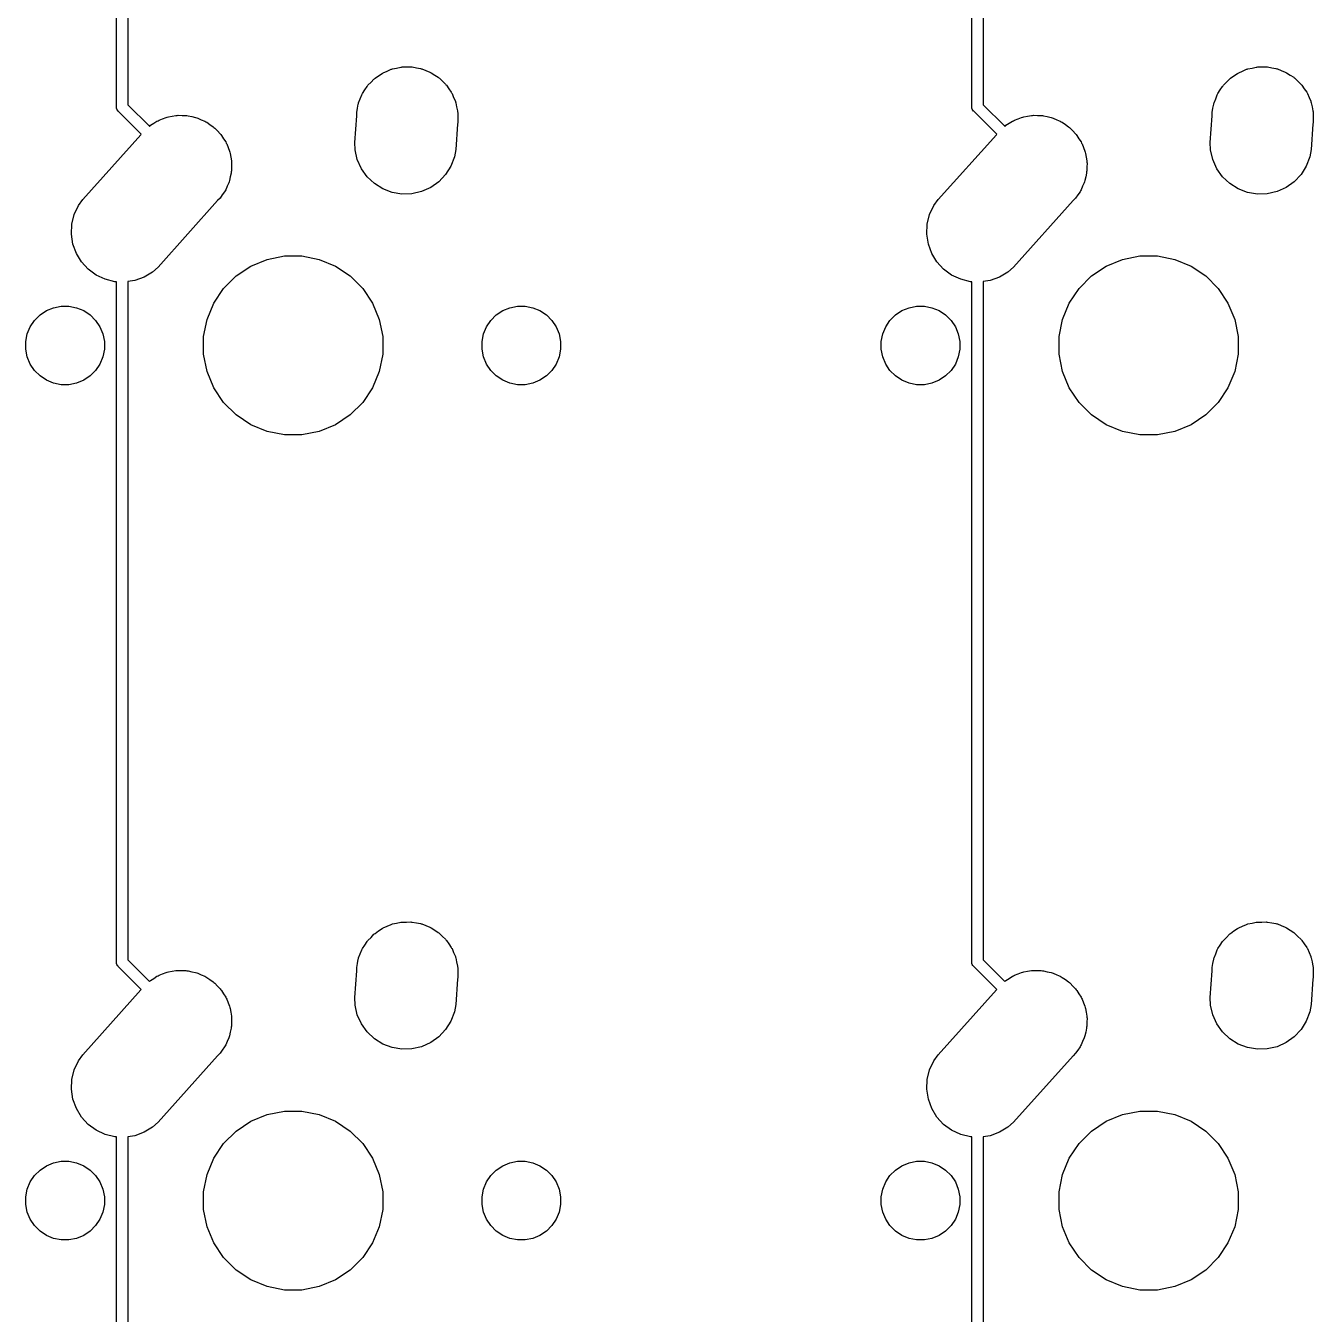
# Model space of a CAD drawing. Extents: x -662 to -203, y -195 to -58.
# Drawn here: x -662.38 to -633.71, y -147.83 to -119.13 of the extents above; entities that cross this region are included whole.
import ezdxf

# ---------------------------------------------------------------- set-up
doc = ezdxf.new("R2010")
doc.units = 0
doc.layers.add('BLACK', color=7, linetype='CONTINUOUS')

msp = doc.modelspace()

# ---------------------------------------------------------------- linework, layer by layer
at = {"layer": 'BLACK', "linetype": 'CONTINUOUS'}
for p, q in [((-660.362, -120.934), (-660.362, -105.781)), ((-660.108, -105.779), (-660.108, -120.888)), ((-641.312, -120.934), (-641.312, -105.781)), ((-641.058, -105.779), (-641.058, -120.888)), ((-654.602, -120.297), (-654.524, -120.244)), ((-654.524, -120.244), (-654.447, -120.19)), ((-654.447, -120.19), (-654.432, -120.183)), ((-654.432, -120.183), (-654.418, -120.174)), ((-654.418, -120.174), (-654.331, -120.138)), ((-654.331, -120.138), (-654.245, -120.099)), ((-654.245, -120.099), (-654.228, -120.095)), ((-654.228, -120.095), (-654.213, -120.089)), ((-654.213, -120.089), (-654.121, -120.071)), ((-654.121, -120.071), (-654.029, -120.049)), ((-654.029, -120.049), (-654.012, -120.049)), ((-654.012, -120.049), (-653.996, -120.046)), ((-653.996, -120.046), (-653.901, -120.046)), ((-653.901, -120.046), (-653.807, -120.043)), ((-653.807, -120.043), (-653.791, -120.046)), ((-653.791, -120.046), (-653.774, -120.046)), ((-653.774, -120.046), (-653.682, -120.064)), ((-653.682, -120.064), (-653.589, -120.08)), ((-653.589, -120.08), (-653.573, -120.086)), ((-653.573, -120.086), (-653.557, -120.089)), ((-653.557, -120.089), (-653.47, -120.125)), ((-653.47, -120.125), (-653.381, -120.159)), ((-653.381, -120.159), (-653.367, -120.167)), ((-653.367, -120.167), (-653.352, -120.174)), ((-653.352, -120.174), (-653.274, -120.226)), ((-653.274, -120.226), (-653.194, -120.276)), ((-635.552, -120.297), (-635.474, -120.244)), ((-635.474, -120.244), (-635.397, -120.19)), ((-635.397, -120.19), (-635.382, -120.183)), ((-635.382, -120.183), (-635.368, -120.174)), ((-635.368, -120.174), (-635.281, -120.138)), ((-635.281, -120.138), (-635.195, -120.099)), ((-635.195, -120.099), (-635.178, -120.095)), ((-635.178, -120.095), (-635.163, -120.089)), ((-635.163, -120.089), (-635.071, -120.071)), ((-635.071, -120.071), (-634.979, -120.049)), ((-634.979, -120.049), (-634.962, -120.049)), ((-634.962, -120.049), (-634.946, -120.046)), ((-634.946, -120.046), (-634.851, -120.046)), ((-634.851, -120.046), (-634.757, -120.043)), ((-634.757, -120.043), (-634.741, -120.046)), ((-634.741, -120.046), (-634.724, -120.046)), ((-634.724, -120.046), (-634.632, -120.064)), ((-634.632, -120.064), (-634.539, -120.08)), ((-634.539, -120.08), (-634.523, -120.086)), ((-634.523, -120.086), (-634.507, -120.089)), ((-634.507, -120.089), (-634.42, -120.125)), ((-634.42, -120.125), (-634.331, -120.159)), ((-634.331, -120.159), (-634.317, -120.167)), ((-634.317, -120.167), (-634.302, -120.174)), ((-634.302, -120.174), (-634.224, -120.226)), ((-634.224, -120.226), (-634.144, -120.276)), ((-654.829, -120.559), (-654.779, -120.479)), ((-654.779, -120.479), (-654.768, -120.467)), ((-654.768, -120.467), (-654.759, -120.454)), ((-654.759, -120.454), (-654.692, -120.387)), ((-654.692, -120.387), (-654.627, -120.318)), ((-654.627, -120.318), (-654.614, -120.309)), ((-654.614, -120.309), (-654.602, -120.297)), ((-653.194, -120.276), (-653.182, -120.288)), ((-653.182, -120.288), (-653.168, -120.297)), ((-653.168, -120.297), (-653.101, -120.364)), ((-653.101, -120.364), (-653.032, -120.428)), ((-653.032, -120.428), (-653.023, -120.442)), ((-653.023, -120.442), (-653.011, -120.454)), ((-653.011, -120.454), (-652.959, -120.532)), ((-652.959, -120.532), (-652.904, -120.609)), ((-635.779, -120.559), (-635.729, -120.479)), ((-635.729, -120.479), (-635.718, -120.467)), ((-635.718, -120.467), (-635.709, -120.454)), ((-635.709, -120.454), (-635.642, -120.387)), ((-635.642, -120.387), (-635.577, -120.318)), ((-635.577, -120.318), (-635.564, -120.309)), ((-635.564, -120.309), (-635.552, -120.297)), ((-634.144, -120.276), (-634.132, -120.288)), ((-634.132, -120.288), (-634.118, -120.297)), ((-634.118, -120.297), (-634.051, -120.364)), ((-634.051, -120.364), (-633.982, -120.428)), ((-633.982, -120.428), (-633.973, -120.442)), ((-633.973, -120.442), (-633.961, -120.454)), ((-633.961, -120.454), (-633.909, -120.532)), ((-633.909, -120.532), (-633.854, -120.609)), ((-654.967, -120.843), (-654.931, -120.755)), ((-654.931, -120.755), (-654.897, -120.667)), ((-654.897, -120.667), (-654.888, -120.653)), ((-654.888, -120.653), (-654.882, -120.638)), ((-654.882, -120.638), (-654.829, -120.559)), ((-652.904, -120.609), (-652.897, -120.624)), ((-652.897, -120.624), (-652.888, -120.638)), ((-652.888, -120.638), (-652.852, -120.725)), ((-652.852, -120.725), (-652.813, -120.811)), ((-652.813, -120.811), (-652.809, -120.827)), ((-652.809, -120.827), (-652.803, -120.843)), ((-635.917, -120.843), (-635.881, -120.755)), ((-635.881, -120.755), (-635.847, -120.667)), ((-635.847, -120.667), (-635.838, -120.653)), ((-635.838, -120.653), (-635.832, -120.638)), ((-635.832, -120.638), (-635.779, -120.559)), ((-633.854, -120.609), (-633.847, -120.624)), ((-633.847, -120.624), (-633.838, -120.638)), ((-633.838, -120.638), (-633.802, -120.725)), ((-633.802, -120.725), (-633.763, -120.811)), ((-633.763, -120.811), (-633.759, -120.827)), ((-633.759, -120.827), (-633.753, -120.843)), ((-660.363, -120.941), (-660.362, -120.934)), ((-660.36, -120.966), (-660.363, -120.941)), ((-660.353, -120.99), (-660.36, -120.966)), ((-660.341, -121.012), (-660.353, -120.99)), ((-660.325, -121.031), (-660.341, -121.012)), ((-660.341, -121.012), (-660.341, -121.012)), ((-660.32, -121.035), (-660.325, -121.031)), ((-659.808, -121.547), (-660.32, -121.035)), ((-660.108, -120.888), (-659.628, -121.368)), ((-659.12, -121.142), (-659.036, -121.126)), ((-659.036, -121.126), (-659.011, -121.126)), ((-659.011, -121.126), (-658.986, -121.122)), ((-658.986, -121.122), (-658.9, -121.126)), ((-658.9, -121.126), (-658.814, -121.126)), ((-658.814, -121.126), (-658.79, -121.131)), ((-655.01, -121.06), (-654.991, -120.967)), ((-655.01, -121.132), (-655.01, -121.06)), ((-654.991, -120.967), (-654.976, -120.874)), ((-654.976, -120.874), (-654.97, -120.859)), ((-654.97, -120.859), (-654.967, -120.843)), ((-652.803, -120.843), (-652.785, -120.935)), ((-652.785, -120.935), (-652.764, -121.027)), ((-652.764, -121.027), (-652.763, -121.044)), ((-652.763, -121.044), (-652.76, -121.06)), ((-652.76, -121.06), (-652.76, -121.154)), ((-641.313, -120.941), (-641.312, -120.934)), ((-641.31, -120.966), (-641.313, -120.941)), ((-641.303, -120.99), (-641.31, -120.966)), ((-641.291, -121.012), (-641.303, -120.99)), ((-641.275, -121.031), (-641.291, -121.012)), ((-641.291, -121.012), (-641.291, -121.012)), ((-641.27, -121.035), (-641.275, -121.031)), ((-640.758, -121.547), (-641.27, -121.035)), ((-641.058, -120.888), (-640.578, -121.368)), ((-640.07, -121.142), (-639.986, -121.126)), ((-639.986, -121.126), (-639.961, -121.126)), ((-639.961, -121.126), (-639.936, -121.122)), ((-639.936, -121.122), (-639.85, -121.126)), ((-639.85, -121.126), (-639.764, -121.126)), ((-639.764, -121.126), (-639.74, -121.131)), ((-635.96, -121.06), (-635.941, -120.967)), ((-635.96, -121.132), (-635.96, -121.06)), ((-635.941, -120.967), (-635.926, -120.874)), ((-635.926, -120.874), (-635.92, -120.859)), ((-635.92, -120.859), (-635.917, -120.843)), ((-633.753, -120.843), (-633.735, -120.935)), ((-633.735, -120.935), (-633.714, -121.027)), ((-633.714, -121.027), (-633.713, -121.044)), ((-633.713, -121.044), (-633.71, -121.06)), ((-633.71, -121.06), (-633.71, -121.154)), ((-659.628, -121.368), (-659.621, -121.363)), ((-659.621, -121.363), (-659.603, -121.346)), ((-659.603, -121.346), (-659.529, -121.302)), ((-659.529, -121.302), (-659.458, -121.254)), ((-659.458, -121.254), (-659.435, -121.244)), ((-659.435, -121.244), (-659.413, -121.231)), ((-659.413, -121.231), (-659.333, -121.202)), ((-659.333, -121.202), (-659.253, -121.169)), ((-659.253, -121.169), (-659.229, -121.164)), ((-659.229, -121.164), (-659.205, -121.156)), ((-659.205, -121.156), (-659.12, -121.142)), ((-658.79, -121.131), (-658.765, -121.132)), ((-658.765, -121.132), (-658.681, -121.152)), ((-658.681, -121.152), (-658.597, -121.169)), ((-658.597, -121.169), (-658.574, -121.178)), ((-658.574, -121.178), (-658.549, -121.184)), ((-658.549, -121.184), (-658.471, -121.221)), ((-658.471, -121.221), (-658.392, -121.254)), ((-658.392, -121.254), (-658.371, -121.268)), ((-658.371, -121.268), (-658.349, -121.278)), ((-658.349, -121.278), (-658.279, -121.329)), ((-658.279, -121.329), (-658.208, -121.377)), ((-658.208, -121.377), (-658.19, -121.395)), ((-658.19, -121.395), (-658.17, -121.409)), ((-658.17, -121.409), (-658.112, -121.473)), ((-655.051, -121.728), (-655.01, -121.132)), ((-652.768, -121.32), (-652.806, -121.883)), ((-652.76, -121.282), (-652.768, -121.32)), ((-652.76, -121.154), (-652.759, -121.193)), ((-652.759, -121.193), (-652.76, -121.209)), ((-652.76, -121.209), (-652.76, -121.282)), ((-640.578, -121.368), (-640.571, -121.363)), ((-640.571, -121.363), (-640.553, -121.346)), ((-640.553, -121.346), (-640.479, -121.302)), ((-640.479, -121.302), (-640.408, -121.254)), ((-640.408, -121.254), (-640.385, -121.244)), ((-640.385, -121.244), (-640.363, -121.231)), ((-640.363, -121.231), (-640.283, -121.202)), ((-640.283, -121.202), (-640.203, -121.169)), ((-640.203, -121.169), (-640.179, -121.164)), ((-640.179, -121.164), (-640.155, -121.156)), ((-640.155, -121.156), (-640.07, -121.142)), ((-639.74, -121.131), (-639.715, -121.132)), ((-639.715, -121.132), (-639.631, -121.152)), ((-639.631, -121.152), (-639.547, -121.169)), ((-639.547, -121.169), (-639.524, -121.178)), ((-639.524, -121.178), (-639.499, -121.184)), ((-639.499, -121.184), (-639.421, -121.221)), ((-639.421, -121.221), (-639.342, -121.254)), ((-639.342, -121.254), (-639.321, -121.268)), ((-639.321, -121.268), (-639.299, -121.278)), ((-639.299, -121.278), (-639.229, -121.329)), ((-639.229, -121.329), (-639.158, -121.377)), ((-639.158, -121.377), (-639.14, -121.395)), ((-639.14, -121.395), (-639.12, -121.409)), ((-639.12, -121.409), (-639.062, -121.473)), ((-636.001, -121.728), (-635.96, -121.132)), ((-633.718, -121.32), (-633.756, -121.883)), ((-633.71, -121.282), (-633.718, -121.32)), ((-633.71, -121.154), (-633.709, -121.193)), ((-633.709, -121.193), (-633.71, -121.209)), ((-633.71, -121.209), (-633.71, -121.282)), ((-661.109, -123.001), (-659.816, -121.559)), ((-659.816, -121.559), (-659.808, -121.547)), ((-658.112, -121.473), (-658.051, -121.534)), ((-658.051, -121.534), (-658.037, -121.554)), ((-658.037, -121.554), (-658.02, -121.573)), ((-658.02, -121.573), (-657.976, -121.646)), ((-657.976, -121.646), (-657.928, -121.718)), ((-642.059, -123.001), (-640.766, -121.559)), ((-640.766, -121.559), (-640.758, -121.547)), ((-639.062, -121.473), (-639.001, -121.534)), ((-639.001, -121.534), (-638.987, -121.554)), ((-638.987, -121.554), (-638.97, -121.573)), ((-638.97, -121.573), (-638.926, -121.646)), ((-638.926, -121.646), (-638.878, -121.718)), ((-657.928, -121.718), (-657.918, -121.741)), ((-657.918, -121.741), (-657.905, -121.762)), ((-657.905, -121.762), (-657.876, -121.843)), ((-657.876, -121.843), (-657.843, -121.923)), ((-657.843, -121.923), (-657.838, -121.947)), ((-657.838, -121.947), (-657.83, -121.971)), ((-657.83, -121.971), (-657.817, -122.056)), ((-655.046, -121.894), (-655.051, -121.728)), ((-654.997, -122.11), (-655.046, -121.894)), ((-652.806, -121.883), (-652.834, -122.047)), ((-638.878, -121.718), (-638.868, -121.741)), ((-638.868, -121.741), (-638.855, -121.762)), ((-638.855, -121.762), (-638.826, -121.843)), ((-638.826, -121.843), (-638.793, -121.923)), ((-638.793, -121.923), (-638.788, -121.947)), ((-638.788, -121.947), (-638.78, -121.971)), ((-638.78, -121.971), (-638.767, -122.056)), ((-635.996, -121.894), (-636.001, -121.728)), ((-635.947, -122.11), (-635.996, -121.894)), ((-633.756, -121.883), (-633.784, -122.047)), ((-657.817, -122.056), (-657.8, -122.14)), ((-657.8, -122.14), (-657.8, -122.165)), ((-657.8, -122.165), (-657.796, -122.19)), ((-657.796, -122.19), (-657.8, -122.276)), ((-657.8, -122.276), (-657.8, -122.362)), ((-654.906, -122.313), (-654.997, -122.11)), ((-652.913, -122.254), (-653.03, -122.442)), ((-652.834, -122.047), (-652.913, -122.254)), ((-638.767, -122.056), (-638.75, -122.14)), ((-638.75, -122.14), (-638.75, -122.165)), ((-638.75, -122.165), (-638.746, -122.19)), ((-638.746, -122.19), (-638.75, -122.276)), ((-638.75, -122.276), (-638.75, -122.362)), ((-635.856, -122.313), (-635.947, -122.11)), ((-633.863, -122.254), (-633.98, -122.442)), ((-633.784, -122.047), (-633.863, -122.254)), ((-657.826, -122.495), (-657.843, -122.579)), ((-657.806, -122.411), (-657.826, -122.495)), ((-657.805, -122.386), (-657.806, -122.411)), ((-657.8, -122.362), (-657.805, -122.386)), ((-654.777, -122.493), (-654.906, -122.313)), ((-654.616, -122.645), (-654.777, -122.493)), ((-653.03, -122.442), (-653.182, -122.603)), ((-638.776, -122.495), (-638.793, -122.579)), ((-638.756, -122.411), (-638.776, -122.495)), ((-638.755, -122.386), (-638.756, -122.411)), ((-638.75, -122.362), (-638.755, -122.386)), ((-635.727, -122.493), (-635.856, -122.313)), ((-635.566, -122.645), (-635.727, -122.493)), ((-633.98, -122.442), (-634.132, -122.603)), ((-657.952, -122.827), (-658.003, -122.896)), ((-657.942, -122.804), (-657.952, -122.827)), ((-657.928, -122.784), (-657.942, -122.804)), ((-657.895, -122.704), (-657.928, -122.784)), ((-657.859, -122.626), (-657.895, -122.704)), ((-657.853, -122.602), (-657.859, -122.626)), ((-657.843, -122.579), (-657.853, -122.602)), ((-654.428, -122.763), (-654.616, -122.645)), ((-654.221, -122.842), (-654.428, -122.763)), ((-654.003, -122.878), (-654.221, -122.842)), ((-653.565, -122.822), (-653.781, -122.872)), ((-653.363, -122.732), (-653.565, -122.822)), ((-653.182, -122.603), (-653.363, -122.732)), ((-638.902, -122.827), (-638.953, -122.896)), ((-638.892, -122.804), (-638.902, -122.827)), ((-638.878, -122.784), (-638.892, -122.804)), ((-638.845, -122.704), (-638.878, -122.784)), ((-638.809, -122.626), (-638.845, -122.704)), ((-638.803, -122.602), (-638.809, -122.626)), ((-638.793, -122.579), (-638.803, -122.602)), ((-635.378, -122.763), (-635.566, -122.645)), ((-635.171, -122.842), (-635.378, -122.763)), ((-634.953, -122.878), (-635.171, -122.842)), ((-634.515, -122.822), (-634.731, -122.872)), ((-634.313, -122.732), (-634.515, -122.822)), ((-634.132, -122.603), (-634.313, -122.732)), ((-661.301, -123.335), (-661.207, -123.134)), ((-661.207, -123.134), (-661.109, -123.001)), ((-658.108, -123.025), (-659.434, -124.503)), ((-658.051, -122.968), (-658.108, -123.025)), ((-658.003, -122.896), (-658.051, -122.968)), ((-653.781, -122.872), (-654.003, -122.878)), ((-642.251, -123.335), (-642.157, -123.134)), ((-642.157, -123.134), (-642.059, -123.001)), ((-639.058, -123.025), (-640.384, -124.503)), ((-639.001, -122.968), (-639.058, -123.025)), ((-638.953, -122.896), (-639.001, -122.968)), ((-634.731, -122.872), (-634.953, -122.878)), ((-661.354, -123.55), (-661.301, -123.335)), ((-642.304, -123.55), (-642.251, -123.335)), ((-661.364, -123.772), (-661.354, -123.55)), ((-642.314, -123.772), (-642.304, -123.55)), ((-661.33, -123.991), (-661.364, -123.772)), ((-661.254, -124.199), (-661.33, -123.991)), ((-642.28, -123.991), (-642.314, -123.772)), ((-642.204, -124.199), (-642.28, -123.991)), ((-661.139, -124.389), (-661.254, -124.199)), ((-657.006, -124.333), (-656.621, -124.257)), ((-656.621, -124.257), (-656.229, -124.257)), ((-656.229, -124.257), (-655.843, -124.333)), ((-642.089, -124.389), (-642.204, -124.199)), ((-637.956, -124.333), (-637.571, -124.257)), ((-637.571, -124.257), (-637.179, -124.257)), ((-637.179, -124.257), (-636.793, -124.333)), ((-660.99, -124.552), (-661.139, -124.389)), ((-660.811, -124.683), (-660.99, -124.552)), ((-659.434, -124.503), (-659.557, -124.615)), ((-657.696, -124.702), (-657.369, -124.484)), ((-657.369, -124.484), (-657.006, -124.333)), ((-655.843, -124.333), (-655.48, -124.484)), ((-655.48, -124.484), (-655.154, -124.702)), ((-641.94, -124.552), (-642.089, -124.389)), ((-641.761, -124.683), (-641.94, -124.552)), ((-640.384, -124.503), (-640.507, -124.615)), ((-638.646, -124.702), (-638.319, -124.484)), ((-638.319, -124.484), (-637.956, -124.333)), ((-636.793, -124.333), (-636.43, -124.484)), ((-636.43, -124.484), (-636.104, -124.702)), ((-660.61, -124.777), (-660.811, -124.683)), ((-660.395, -124.83), (-660.61, -124.777)), ((-660.362, -124.831), (-660.395, -124.83)), ((-660.362, -139.984), (-660.362, -124.831)), ((-659.955, -124.806), (-660.108, -124.829)), ((-660.108, -124.829), (-660.108, -139.938)), ((-659.746, -124.73), (-659.955, -124.806)), ((-659.557, -124.615), (-659.746, -124.73)), ((-657.974, -124.98), (-657.696, -124.702)), ((-655.154, -124.702), (-654.876, -124.98)), ((-641.56, -124.777), (-641.761, -124.683)), ((-641.345, -124.83), (-641.56, -124.777)), ((-641.312, -124.831), (-641.345, -124.83)), ((-641.312, -139.984), (-641.312, -124.831)), ((-640.905, -124.806), (-641.058, -124.829)), ((-641.058, -124.829), (-641.058, -139.938)), ((-640.696, -124.73), (-640.905, -124.806)), ((-640.507, -124.615), (-640.696, -124.73)), ((-638.924, -124.98), (-638.646, -124.702)), ((-636.104, -124.702), (-635.826, -124.98)), ((-658.192, -125.306), (-657.974, -124.98)), ((-654.876, -124.98), (-654.658, -125.306)), ((-639.142, -125.306), (-638.924, -124.98)), ((-635.826, -124.98), (-635.608, -125.306)), ((-661.919, -125.475), (-661.76, -125.409)), ((-661.76, -125.409), (-661.591, -125.376)), ((-661.591, -125.376), (-661.419, -125.376)), ((-661.419, -125.376), (-661.25, -125.409)), ((-661.25, -125.409), (-661.09, -125.475)), ((-658.342, -125.669), (-658.192, -125.306)), ((-654.658, -125.306), (-654.508, -125.669)), ((-651.759, -125.475), (-651.6, -125.409)), ((-651.6, -125.409), (-651.431, -125.376)), ((-651.431, -125.376), (-651.259, -125.376)), ((-651.259, -125.376), (-651.09, -125.409)), ((-651.09, -125.409), (-650.93, -125.475)), ((-642.869, -125.475), (-642.71, -125.409)), ((-642.71, -125.409), (-642.541, -125.376)), ((-642.541, -125.376), (-642.369, -125.376)), ((-642.369, -125.376), (-642.2, -125.409)), ((-642.2, -125.409), (-642.04, -125.475)), ((-639.292, -125.669), (-639.142, -125.306)), ((-635.608, -125.306), (-635.458, -125.669)), ((-662.28, -125.836), (-662.185, -125.693)), ((-662.185, -125.693), (-662.063, -125.571)), ((-662.063, -125.571), (-661.919, -125.475)), ((-661.09, -125.475), (-660.947, -125.571)), ((-660.947, -125.571), (-660.825, -125.693)), ((-660.825, -125.693), (-660.729, -125.836)), ((-658.419, -126.054), (-658.342, -125.669)), ((-654.508, -125.669), (-654.431, -126.054)), ((-652.12, -125.836), (-652.025, -125.693)), ((-652.025, -125.693), (-651.903, -125.571)), ((-651.903, -125.571), (-651.759, -125.475)), ((-650.93, -125.475), (-650.787, -125.571)), ((-650.787, -125.571), (-650.665, -125.693)), ((-650.665, -125.693), (-650.569, -125.836)), ((-643.23, -125.836), (-643.135, -125.693)), ((-643.135, -125.693), (-643.013, -125.571)), ((-643.013, -125.571), (-642.869, -125.475)), ((-642.04, -125.475), (-641.897, -125.571)), ((-641.897, -125.571), (-641.775, -125.693)), ((-641.775, -125.693), (-641.679, -125.836)), ((-639.369, -126.054), (-639.292, -125.669)), ((-635.458, -125.669), (-635.381, -126.054)), ((-662.38, -126.165), (-662.346, -125.995)), ((-662.346, -125.995), (-662.28, -125.836)), ((-660.729, -125.836), (-660.664, -125.995)), ((-660.664, -125.995), (-660.63, -126.165)), ((-652.22, -126.165), (-652.186, -125.995)), ((-652.186, -125.995), (-652.12, -125.836)), ((-650.569, -125.836), (-650.504, -125.995)), ((-650.504, -125.995), (-650.47, -126.165)), ((-643.33, -126.165), (-643.296, -125.995)), ((-643.296, -125.995), (-643.23, -125.836)), ((-641.679, -125.836), (-641.614, -125.995)), ((-641.614, -125.995), (-641.58, -126.165)), ((-662.38, -126.337), (-662.38, -126.165)), ((-660.63, -126.165), (-660.63, -126.337)), ((-658.419, -126.447), (-658.419, -126.054)), ((-654.431, -126.054), (-654.431, -126.447)), ((-652.22, -126.337), (-652.22, -126.165)), ((-650.47, -126.165), (-650.47, -126.337)), ((-643.33, -126.337), (-643.33, -126.165)), ((-641.58, -126.165), (-641.58, -126.337)), ((-639.369, -126.447), (-639.369, -126.054)), ((-635.381, -126.054), (-635.381, -126.447)), ((-662.346, -126.506), (-662.38, -126.337)), ((-662.28, -126.665), (-662.346, -126.506)), ((-660.664, -126.506), (-660.729, -126.665)), ((-660.63, -126.337), (-660.664, -126.506)), ((-658.342, -126.832), (-658.419, -126.447)), ((-654.431, -126.447), (-654.508, -126.832)), ((-652.186, -126.506), (-652.22, -126.337)), ((-652.12, -126.665), (-652.186, -126.506)), ((-650.504, -126.506), (-650.569, -126.665)), ((-650.47, -126.337), (-650.504, -126.506)), ((-643.296, -126.506), (-643.33, -126.337)), ((-643.23, -126.665), (-643.296, -126.506)), ((-641.614, -126.506), (-641.679, -126.665)), ((-641.58, -126.337), (-641.614, -126.506)), ((-639.292, -126.832), (-639.369, -126.447)), ((-635.381, -126.447), (-635.458, -126.832)), ((-662.185, -126.808), (-662.28, -126.665)), ((-662.063, -126.93), (-662.185, -126.808)), ((-660.825, -126.808), (-660.947, -126.93)), ((-660.729, -126.665), (-660.825, -126.808)), ((-658.192, -127.195), (-658.342, -126.832)), ((-654.508, -126.832), (-654.658, -127.195)), ((-652.025, -126.808), (-652.12, -126.665)), ((-651.903, -126.93), (-652.025, -126.808)), ((-650.665, -126.808), (-650.787, -126.93)), ((-650.569, -126.665), (-650.665, -126.808)), ((-643.135, -126.808), (-643.23, -126.665)), ((-643.013, -126.93), (-643.135, -126.808)), ((-641.775, -126.808), (-641.897, -126.93)), ((-641.679, -126.665), (-641.775, -126.808)), ((-639.142, -127.195), (-639.292, -126.832)), ((-635.458, -126.832), (-635.608, -127.195)), ((-661.919, -127.026), (-662.063, -126.93)), ((-661.76, -127.092), (-661.919, -127.026)), ((-661.591, -127.126), (-661.76, -127.092)), ((-661.419, -127.126), (-661.591, -127.126)), ((-661.25, -127.092), (-661.419, -127.126)), ((-661.09, -127.026), (-661.25, -127.092)), ((-660.947, -126.93), (-661.09, -127.026)), ((-651.759, -127.026), (-651.903, -126.93)), ((-651.6, -127.092), (-651.759, -127.026)), ((-651.431, -127.126), (-651.6, -127.092)), ((-651.259, -127.126), (-651.431, -127.126)), ((-651.09, -127.092), (-651.259, -127.126)), ((-650.93, -127.026), (-651.09, -127.092)), ((-650.787, -126.93), (-650.93, -127.026)), ((-642.869, -127.026), (-643.013, -126.93)), ((-642.71, -127.092), (-642.869, -127.026)), ((-642.541, -127.126), (-642.71, -127.092)), ((-642.369, -127.126), (-642.541, -127.126)), ((-642.2, -127.092), (-642.369, -127.126)), ((-642.04, -127.026), (-642.2, -127.092)), ((-641.897, -126.93), (-642.04, -127.026)), ((-657.974, -127.522), (-658.192, -127.195)), ((-654.658, -127.195), (-654.876, -127.522)), ((-638.924, -127.522), (-639.142, -127.195)), ((-635.608, -127.195), (-635.826, -127.522)), ((-657.696, -127.799), (-657.974, -127.522)), ((-654.876, -127.522), (-655.154, -127.799)), ((-638.646, -127.799), (-638.924, -127.522)), ((-635.826, -127.522), (-636.104, -127.799)), ((-657.369, -128.018), (-657.696, -127.799)), ((-655.154, -127.799), (-655.48, -128.018)), ((-638.319, -128.018), (-638.646, -127.799)), ((-636.104, -127.799), (-636.43, -128.018)), ((-657.006, -128.168), (-657.369, -128.018)), ((-656.621, -128.245), (-657.006, -128.168)), ((-656.229, -128.245), (-656.621, -128.245)), ((-655.843, -128.168), (-656.229, -128.245)), ((-655.48, -128.018), (-655.843, -128.168)), ((-637.956, -128.168), (-638.319, -128.018)), ((-637.571, -128.245), (-637.956, -128.168)), ((-637.179, -128.245), (-637.571, -128.245)), ((-636.793, -128.168), (-637.179, -128.245)), ((-636.43, -128.018), (-636.793, -128.168)), ((-654.418, -139.224), (-654.331, -139.188)), ((-654.331, -139.188), (-654.245, -139.149)), ((-654.245, -139.149), (-654.228, -139.145)), ((-654.228, -139.145), (-654.213, -139.139)), ((-654.213, -139.139), (-654.121, -139.121)), ((-654.121, -139.121), (-654.029, -139.099)), ((-654.029, -139.099), (-654.012, -139.099)), ((-654.012, -139.099), (-653.996, -139.096)), ((-653.996, -139.096), (-653.901, -139.096)), ((-653.901, -139.096), (-653.807, -139.093)), ((-653.807, -139.093), (-653.791, -139.096)), ((-653.791, -139.096), (-653.774, -139.096)), ((-653.774, -139.096), (-653.682, -139.114)), ((-653.682, -139.114), (-653.589, -139.13)), ((-653.589, -139.13), (-653.573, -139.136)), ((-653.573, -139.136), (-653.557, -139.139)), ((-653.557, -139.139), (-653.47, -139.175)), ((-653.47, -139.175), (-653.381, -139.209)), ((-653.381, -139.209), (-653.367, -139.217)), ((-635.368, -139.224), (-635.281, -139.188)), ((-635.281, -139.188), (-635.195, -139.149)), ((-635.195, -139.149), (-635.178, -139.145)), ((-635.178, -139.145), (-635.163, -139.139)), ((-635.163, -139.139), (-635.071, -139.121)), ((-635.071, -139.121), (-634.979, -139.099)), ((-634.979, -139.099), (-634.962, -139.099)), ((-634.962, -139.099), (-634.946, -139.096)), ((-634.946, -139.096), (-634.851, -139.096)), ((-634.851, -139.096), (-634.757, -139.093)), ((-634.757, -139.093), (-634.741, -139.096)), ((-634.741, -139.096), (-634.724, -139.096)), ((-634.724, -139.096), (-634.632, -139.114)), ((-634.632, -139.114), (-634.539, -139.13)), ((-634.539, -139.13), (-634.523, -139.136)), ((-634.523, -139.136), (-634.507, -139.139)), ((-634.507, -139.139), (-634.42, -139.175)), ((-634.42, -139.175), (-634.331, -139.209)), ((-634.331, -139.209), (-634.317, -139.217)), ((-654.759, -139.504), (-654.692, -139.437)), ((-654.692, -139.437), (-654.627, -139.368)), ((-654.627, -139.368), (-654.614, -139.359)), ((-654.614, -139.359), (-654.602, -139.347)), ((-654.602, -139.347), (-654.524, -139.294)), ((-654.524, -139.294), (-654.447, -139.24)), ((-654.447, -139.24), (-654.432, -139.233)), ((-654.432, -139.233), (-654.418, -139.224)), ((-653.367, -139.217), (-653.352, -139.224)), ((-653.352, -139.224), (-653.274, -139.276)), ((-653.274, -139.276), (-653.194, -139.326)), ((-653.194, -139.326), (-653.182, -139.338)), ((-653.182, -139.338), (-653.168, -139.347)), ((-653.168, -139.347), (-653.101, -139.414)), ((-653.101, -139.414), (-653.032, -139.478)), ((-653.032, -139.478), (-653.023, -139.492)), ((-653.023, -139.492), (-653.011, -139.504)), ((-635.709, -139.504), (-635.642, -139.437)), ((-635.642, -139.437), (-635.577, -139.368)), ((-635.577, -139.368), (-635.564, -139.359)), ((-635.564, -139.359), (-635.552, -139.347)), ((-635.552, -139.347), (-635.474, -139.294)), ((-635.474, -139.294), (-635.397, -139.24)), ((-635.397, -139.24), (-635.382, -139.233)), ((-635.382, -139.233), (-635.368, -139.224)), ((-634.317, -139.217), (-634.302, -139.224)), ((-634.302, -139.224), (-634.224, -139.276)), ((-634.224, -139.276), (-634.144, -139.326)), ((-634.144, -139.326), (-634.132, -139.338)), ((-634.132, -139.338), (-634.118, -139.347)), ((-634.118, -139.347), (-634.051, -139.414)), ((-634.051, -139.414), (-633.982, -139.478)), ((-633.982, -139.478), (-633.973, -139.492)), ((-633.973, -139.492), (-633.961, -139.504)), ((-654.931, -139.805), (-654.897, -139.717)), ((-654.897, -139.717), (-654.888, -139.703)), ((-654.888, -139.703), (-654.882, -139.688)), ((-654.882, -139.688), (-654.829, -139.609)), ((-654.829, -139.609), (-654.779, -139.529)), ((-654.779, -139.529), (-654.768, -139.517)), ((-654.768, -139.517), (-654.759, -139.504)), ((-653.011, -139.504), (-652.959, -139.582)), ((-652.959, -139.582), (-652.904, -139.659)), ((-652.904, -139.659), (-652.897, -139.674)), ((-652.897, -139.674), (-652.888, -139.688)), ((-652.888, -139.688), (-652.852, -139.775)), ((-652.852, -139.775), (-652.813, -139.861)), ((-635.881, -139.805), (-635.847, -139.717)), ((-635.847, -139.717), (-635.838, -139.703)), ((-635.838, -139.703), (-635.832, -139.688)), ((-635.832, -139.688), (-635.779, -139.609)), ((-635.779, -139.609), (-635.729, -139.529)), ((-635.729, -139.529), (-635.718, -139.517)), ((-635.718, -139.517), (-635.709, -139.504)), ((-633.961, -139.504), (-633.909, -139.582)), ((-633.909, -139.582), (-633.854, -139.659)), ((-633.854, -139.659), (-633.847, -139.674)), ((-633.847, -139.674), (-633.838, -139.688)), ((-633.838, -139.688), (-633.802, -139.775)), ((-633.802, -139.775), (-633.763, -139.861)), ((-660.363, -139.991), (-660.362, -139.984)), ((-660.36, -140.016), (-660.363, -139.991)), ((-660.353, -140.04), (-660.36, -140.016)), ((-660.341, -140.062), (-660.353, -140.04)), ((-660.325, -140.081), (-660.341, -140.062)), ((-660.341, -140.062), (-660.341, -140.062)), ((-660.108, -139.938), (-659.628, -140.418)), ((-655.01, -140.11), (-654.991, -140.017)), ((-654.991, -140.017), (-654.976, -139.924)), ((-654.976, -139.924), (-654.97, -139.909)), ((-654.97, -139.909), (-654.967, -139.893)), ((-654.967, -139.893), (-654.931, -139.805)), ((-652.813, -139.861), (-652.809, -139.877)), ((-652.809, -139.877), (-652.803, -139.893)), ((-652.803, -139.893), (-652.785, -139.985)), ((-652.785, -139.985), (-652.764, -140.077)), ((-641.313, -139.991), (-641.312, -139.984)), ((-641.31, -140.016), (-641.313, -139.991)), ((-641.303, -140.04), (-641.31, -140.016)), ((-641.291, -140.062), (-641.303, -140.04)), ((-641.275, -140.081), (-641.291, -140.062)), ((-641.291, -140.062), (-641.291, -140.062)), ((-641.058, -139.938), (-640.578, -140.418)), ((-635.96, -140.11), (-635.941, -140.017)), ((-635.941, -140.017), (-635.926, -139.924)), ((-635.926, -139.924), (-635.92, -139.909)), ((-635.92, -139.909), (-635.917, -139.893)), ((-635.917, -139.893), (-635.881, -139.805)), ((-633.763, -139.861), (-633.759, -139.877)), ((-633.759, -139.877), (-633.753, -139.893)), ((-633.753, -139.893), (-633.735, -139.985)), ((-633.735, -139.985), (-633.714, -140.077)), ((-660.32, -140.085), (-660.325, -140.081)), ((-659.808, -140.597), (-660.32, -140.085)), ((-659.603, -140.396), (-659.529, -140.352)), ((-659.529, -140.352), (-659.458, -140.304)), ((-659.458, -140.304), (-659.435, -140.294)), ((-659.435, -140.294), (-659.413, -140.281)), ((-659.413, -140.281), (-659.333, -140.252)), ((-659.333, -140.252), (-659.253, -140.219)), ((-659.253, -140.219), (-659.229, -140.214)), ((-659.229, -140.214), (-659.205, -140.206)), ((-659.205, -140.206), (-659.12, -140.192)), ((-659.12, -140.192), (-659.036, -140.176)), ((-659.036, -140.176), (-659.011, -140.176)), ((-659.011, -140.176), (-658.986, -140.172)), ((-658.986, -140.172), (-658.9, -140.176)), ((-658.9, -140.176), (-658.814, -140.176)), ((-658.814, -140.176), (-658.79, -140.181)), ((-658.79, -140.181), (-658.765, -140.182)), ((-658.765, -140.182), (-658.681, -140.202)), ((-658.681, -140.202), (-658.597, -140.219)), ((-658.597, -140.219), (-658.574, -140.228)), ((-658.574, -140.228), (-658.549, -140.234)), ((-658.549, -140.234), (-658.471, -140.271)), ((-658.471, -140.271), (-658.392, -140.304)), ((-658.392, -140.304), (-658.371, -140.318)), ((-658.371, -140.318), (-658.349, -140.328)), ((-658.349, -140.328), (-658.279, -140.379)), ((-655.051, -140.778), (-655.01, -140.182)), ((-655.01, -140.182), (-655.01, -140.11)), ((-652.76, -140.332), (-652.768, -140.37)), ((-652.764, -140.077), (-652.763, -140.094)), ((-652.763, -140.094), (-652.76, -140.11)), ((-652.76, -140.11), (-652.76, -140.204)), ((-652.76, -140.204), (-652.759, -140.243)), ((-652.759, -140.243), (-652.76, -140.259)), ((-652.76, -140.259), (-652.76, -140.332)), ((-641.27, -140.085), (-641.275, -140.081)), ((-640.758, -140.597), (-641.27, -140.085)), ((-640.553, -140.396), (-640.479, -140.352)), ((-640.479, -140.352), (-640.408, -140.304)), ((-640.408, -140.304), (-640.385, -140.294)), ((-640.385, -140.294), (-640.363, -140.281)), ((-640.363, -140.281), (-640.283, -140.252)), ((-640.283, -140.252), (-640.203, -140.219)), ((-640.203, -140.219), (-640.179, -140.214)), ((-640.179, -140.214), (-640.155, -140.206)), ((-640.155, -140.206), (-640.07, -140.192)), ((-640.07, -140.192), (-639.986, -140.176)), ((-639.986, -140.176), (-639.961, -140.176)), ((-639.961, -140.176), (-639.936, -140.172)), ((-639.936, -140.172), (-639.85, -140.176)), ((-639.85, -140.176), (-639.764, -140.176)), ((-639.764, -140.176), (-639.74, -140.181)), ((-639.74, -140.181), (-639.715, -140.182)), ((-639.715, -140.182), (-639.631, -140.202)), ((-639.631, -140.202), (-639.547, -140.219)), ((-639.547, -140.219), (-639.524, -140.228)), ((-639.524, -140.228), (-639.499, -140.234)), ((-639.499, -140.234), (-639.421, -140.271)), ((-639.421, -140.271), (-639.342, -140.304)), ((-639.342, -140.304), (-639.321, -140.318)), ((-639.321, -140.318), (-639.299, -140.328)), ((-639.299, -140.328), (-639.229, -140.379)), ((-636.001, -140.778), (-635.96, -140.182)), ((-635.96, -140.182), (-635.96, -140.11)), ((-633.71, -140.332), (-633.718, -140.37)), ((-633.714, -140.077), (-633.713, -140.094)), ((-633.713, -140.094), (-633.71, -140.11)), ((-633.71, -140.11), (-633.71, -140.204)), ((-633.71, -140.204), (-633.709, -140.243)), ((-633.709, -140.243), (-633.71, -140.259)), ((-633.71, -140.259), (-633.71, -140.332)), ((-661.109, -142.051), (-659.816, -140.609)), ((-659.816, -140.609), (-659.808, -140.597)), ((-659.628, -140.418), (-659.621, -140.413)), ((-659.621, -140.413), (-659.603, -140.396)), ((-658.279, -140.379), (-658.208, -140.427)), ((-658.208, -140.427), (-658.19, -140.445)), ((-658.19, -140.445), (-658.17, -140.459)), ((-658.17, -140.459), (-658.112, -140.523)), ((-658.112, -140.523), (-658.051, -140.584)), ((-658.051, -140.584), (-658.037, -140.604)), ((-658.037, -140.604), (-658.02, -140.623)), ((-658.02, -140.623), (-657.976, -140.696)), ((-652.768, -140.37), (-652.806, -140.933)), ((-642.059, -142.051), (-640.766, -140.609)), ((-640.766, -140.609), (-640.758, -140.597)), ((-640.578, -140.418), (-640.571, -140.413)), ((-640.571, -140.413), (-640.553, -140.396)), ((-639.229, -140.379), (-639.158, -140.427)), ((-639.158, -140.427), (-639.14, -140.445)), ((-639.14, -140.445), (-639.12, -140.459)), ((-639.12, -140.459), (-639.062, -140.523)), ((-639.062, -140.523), (-639.001, -140.584)), ((-639.001, -140.584), (-638.987, -140.604)), ((-638.987, -140.604), (-638.97, -140.623)), ((-638.97, -140.623), (-638.926, -140.696)), ((-633.718, -140.37), (-633.756, -140.933)), ((-657.976, -140.696), (-657.928, -140.768)), ((-657.928, -140.768), (-657.918, -140.791)), ((-657.918, -140.791), (-657.905, -140.812)), ((-657.905, -140.812), (-657.876, -140.893)), ((-657.876, -140.893), (-657.843, -140.973)), ((-655.046, -140.944), (-655.051, -140.778)), ((-652.806, -140.933), (-652.834, -141.097)), ((-638.926, -140.696), (-638.878, -140.768)), ((-638.878, -140.768), (-638.868, -140.791)), ((-638.868, -140.791), (-638.855, -140.812)), ((-638.855, -140.812), (-638.826, -140.893)), ((-638.826, -140.893), (-638.793, -140.973)), ((-635.996, -140.944), (-636.001, -140.778)), ((-633.756, -140.933), (-633.784, -141.097)), ((-657.843, -140.973), (-657.838, -140.997)), ((-657.838, -140.997), (-657.83, -141.021)), ((-657.83, -141.021), (-657.817, -141.106)), ((-657.817, -141.106), (-657.8, -141.19)), ((-657.8, -141.19), (-657.8, -141.215)), ((-657.8, -141.215), (-657.796, -141.24)), ((-654.997, -141.16), (-655.046, -140.944)), ((-654.906, -141.363), (-654.997, -141.16)), ((-652.834, -141.097), (-652.913, -141.304)), ((-638.793, -140.973), (-638.788, -140.997)), ((-638.788, -140.997), (-638.78, -141.021)), ((-638.78, -141.021), (-638.767, -141.106)), ((-638.767, -141.106), (-638.75, -141.19)), ((-638.75, -141.19), (-638.75, -141.215)), ((-638.75, -141.215), (-638.746, -141.24)), ((-635.947, -141.16), (-635.996, -140.944)), ((-635.856, -141.363), (-635.947, -141.16)), ((-633.784, -141.097), (-633.863, -141.304)), ((-657.806, -141.461), (-657.826, -141.545)), ((-657.805, -141.436), (-657.806, -141.461)), ((-657.8, -141.412), (-657.805, -141.436)), ((-657.796, -141.24), (-657.8, -141.326)), ((-657.8, -141.326), (-657.8, -141.412)), ((-654.777, -141.543), (-654.906, -141.363)), ((-653.03, -141.492), (-653.182, -141.653)), ((-652.913, -141.304), (-653.03, -141.492)), ((-638.756, -141.461), (-638.776, -141.545)), ((-638.755, -141.436), (-638.756, -141.461)), ((-638.75, -141.412), (-638.755, -141.436)), ((-638.746, -141.24), (-638.75, -141.326)), ((-638.75, -141.326), (-638.75, -141.412)), ((-635.727, -141.543), (-635.856, -141.363)), ((-633.98, -141.492), (-634.132, -141.653)), ((-633.863, -141.304), (-633.98, -141.492)), ((-657.895, -141.754), (-657.928, -141.834)), ((-657.859, -141.676), (-657.895, -141.754)), ((-657.853, -141.652), (-657.859, -141.676)), ((-657.843, -141.629), (-657.853, -141.652)), ((-657.826, -141.545), (-657.843, -141.629)), ((-654.616, -141.695), (-654.777, -141.543)), ((-654.428, -141.813), (-654.616, -141.695)), ((-653.363, -141.782), (-653.565, -141.872)), ((-653.182, -141.653), (-653.363, -141.782)), ((-638.845, -141.754), (-638.878, -141.834)), ((-638.809, -141.676), (-638.845, -141.754)), ((-638.803, -141.652), (-638.809, -141.676)), ((-638.793, -141.629), (-638.803, -141.652)), ((-638.776, -141.545), (-638.793, -141.629)), ((-635.566, -141.695), (-635.727, -141.543)), ((-635.378, -141.813), (-635.566, -141.695)), ((-634.313, -141.782), (-634.515, -141.872)), ((-634.132, -141.653), (-634.313, -141.782)), ((-661.207, -142.184), (-661.109, -142.051)), ((-658.108, -142.075), (-659.434, -143.553)), ((-658.051, -142.018), (-658.108, -142.075)), ((-658.003, -141.946), (-658.051, -142.018)), ((-657.952, -141.877), (-658.003, -141.946)), ((-657.942, -141.854), (-657.952, -141.877)), ((-657.928, -141.834), (-657.942, -141.854)), ((-654.221, -141.892), (-654.428, -141.813)), ((-654.003, -141.928), (-654.221, -141.892)), ((-653.781, -141.922), (-654.003, -141.928)), ((-653.565, -141.872), (-653.781, -141.922)), ((-642.157, -142.184), (-642.059, -142.051)), ((-639.058, -142.075), (-640.384, -143.553)), ((-639.001, -142.018), (-639.058, -142.075)), ((-638.953, -141.946), (-639.001, -142.018)), ((-638.902, -141.877), (-638.953, -141.946)), ((-638.892, -141.854), (-638.902, -141.877)), ((-638.878, -141.834), (-638.892, -141.854)), ((-635.171, -141.892), (-635.378, -141.813)), ((-634.953, -141.928), (-635.171, -141.892)), ((-634.731, -141.922), (-634.953, -141.928)), ((-634.515, -141.872), (-634.731, -141.922)), ((-661.301, -142.385), (-661.207, -142.184)), ((-642.251, -142.385), (-642.157, -142.184)), ((-661.364, -142.822), (-661.354, -142.6)), ((-661.354, -142.6), (-661.301, -142.385)), ((-642.314, -142.822), (-642.304, -142.6)), ((-642.304, -142.6), (-642.251, -142.385)), ((-661.33, -143.041), (-661.364, -142.822)), ((-642.28, -143.041), (-642.314, -142.822)), ((-661.254, -143.249), (-661.33, -143.041)), ((-642.204, -143.249), (-642.28, -143.041)), ((-661.139, -143.439), (-661.254, -143.249)), ((-660.99, -143.602), (-661.139, -143.439)), ((-657.369, -143.534), (-657.006, -143.383)), ((-657.006, -143.383), (-656.621, -143.307)), ((-656.621, -143.307), (-656.229, -143.307)), ((-656.229, -143.307), (-655.843, -143.383)), ((-655.843, -143.383), (-655.48, -143.534)), ((-642.089, -143.439), (-642.204, -143.249)), ((-641.94, -143.602), (-642.089, -143.439)), ((-638.319, -143.534), (-637.956, -143.383)), ((-637.956, -143.383), (-637.571, -143.307)), ((-637.571, -143.307), (-637.179, -143.307)), ((-637.179, -143.307), (-636.793, -143.383)), ((-636.793, -143.383), (-636.43, -143.534)), ((-660.811, -143.733), (-660.99, -143.602)), ((-660.61, -143.827), (-660.811, -143.733)), ((-659.746, -143.78), (-659.955, -143.856)), ((-659.557, -143.665), (-659.746, -143.78)), ((-659.434, -143.553), (-659.557, -143.665)), ((-657.974, -144.03), (-657.696, -143.752)), ((-657.696, -143.752), (-657.369, -143.534)), ((-655.48, -143.534), (-655.154, -143.752)), ((-655.154, -143.752), (-654.876, -144.03)), ((-641.761, -143.733), (-641.94, -143.602)), ((-641.56, -143.827), (-641.761, -143.733)), ((-640.696, -143.78), (-640.905, -143.856)), ((-640.507, -143.665), (-640.696, -143.78)), ((-640.384, -143.553), (-640.507, -143.665)), ((-638.924, -144.03), (-638.646, -143.752)), ((-638.646, -143.752), (-638.319, -143.534)), ((-636.43, -143.534), (-636.104, -143.752)), ((-636.104, -143.752), (-635.826, -144.03)), ((-660.395, -143.88), (-660.61, -143.827)), ((-660.362, -143.881), (-660.395, -143.88)), ((-660.362, -154.005), (-660.362, -143.881)), ((-659.955, -143.856), (-660.108, -143.879)), ((-660.108, -143.879), (-660.108, -154.052)), ((-658.192, -144.356), (-657.974, -144.03)), ((-654.876, -144.03), (-654.658, -144.356)), ((-641.345, -143.88), (-641.56, -143.827)), ((-641.312, -143.881), (-641.345, -143.88)), ((-641.312, -159.034), (-641.312, -143.881)), ((-640.905, -143.856), (-641.058, -143.879)), ((-641.058, -143.879), (-641.058, -158.988)), ((-639.142, -144.356), (-638.924, -144.03)), ((-635.826, -144.03), (-635.608, -144.356)), ((-658.342, -144.719), (-658.192, -144.356)), ((-654.658, -144.356), (-654.508, -144.719)), ((-639.292, -144.719), (-639.142, -144.356)), ((-635.608, -144.356), (-635.458, -144.719)), ((-662.185, -144.743), (-662.063, -144.621)), ((-662.063, -144.621), (-661.919, -144.525)), ((-661.919, -144.525), (-661.76, -144.459)), ((-661.76, -144.459), (-661.591, -144.426)), ((-661.591, -144.426), (-661.419, -144.426)), ((-661.419, -144.426), (-661.25, -144.459)), ((-661.25, -144.459), (-661.09, -144.525)), ((-661.09, -144.525), (-660.947, -144.621)), ((-660.947, -144.621), (-660.825, -144.743)), ((-652.025, -144.743), (-651.903, -144.621)), ((-651.903, -144.621), (-651.759, -144.525)), ((-651.759, -144.525), (-651.6, -144.459)), ((-651.6, -144.459), (-651.431, -144.426)), ((-651.431, -144.426), (-651.259, -144.426)), ((-651.259, -144.426), (-651.09, -144.459)), ((-651.09, -144.459), (-650.93, -144.525)), ((-650.93, -144.525), (-650.787, -144.621)), ((-650.787, -144.621), (-650.665, -144.743)), ((-643.135, -144.743), (-643.013, -144.621)), ((-643.013, -144.621), (-642.869, -144.525)), ((-642.869, -144.525), (-642.71, -144.459)), ((-642.71, -144.459), (-642.541, -144.426)), ((-642.541, -144.426), (-642.369, -144.426)), ((-642.369, -144.426), (-642.2, -144.459)), ((-642.2, -144.459), (-642.04, -144.525)), ((-642.04, -144.525), (-641.897, -144.621)), ((-641.897, -144.621), (-641.775, -144.743)), ((-662.346, -145.045), (-662.28, -144.886)), ((-662.28, -144.886), (-662.185, -144.743)), ((-660.825, -144.743), (-660.729, -144.886)), ((-660.729, -144.886), (-660.664, -145.045)), ((-658.419, -145.104), (-658.342, -144.719)), ((-654.508, -144.719), (-654.431, -145.104)), ((-652.186, -145.045), (-652.12, -144.886)), ((-652.12, -144.886), (-652.025, -144.743)), ((-650.665, -144.743), (-650.569, -144.886)), ((-650.569, -144.886), (-650.504, -145.045)), ((-643.296, -145.045), (-643.23, -144.886)), ((-643.23, -144.886), (-643.135, -144.743)), ((-641.775, -144.743), (-641.679, -144.886)), ((-641.679, -144.886), (-641.614, -145.045)), ((-639.369, -145.104), (-639.292, -144.719)), ((-635.458, -144.719), (-635.381, -145.104)), ((-662.38, -145.215), (-662.346, -145.045)), ((-662.38, -145.387), (-662.38, -145.215)), ((-660.664, -145.045), (-660.63, -145.215)), ((-660.63, -145.215), (-660.63, -145.387)), ((-658.419, -145.497), (-658.419, -145.104)), ((-654.431, -145.104), (-654.431, -145.497)), ((-652.22, -145.215), (-652.186, -145.045)), ((-652.22, -145.387), (-652.22, -145.215)), ((-650.504, -145.045), (-650.47, -145.215)), ((-650.47, -145.215), (-650.47, -145.387)), ((-643.33, -145.215), (-643.296, -145.045)), ((-643.33, -145.387), (-643.33, -145.215)), ((-641.614, -145.045), (-641.58, -145.215)), ((-641.58, -145.215), (-641.58, -145.387)), ((-639.369, -145.497), (-639.369, -145.104)), ((-635.381, -145.104), (-635.381, -145.497)), ((-662.346, -145.556), (-662.38, -145.387)), ((-660.63, -145.387), (-660.664, -145.556)), ((-658.342, -145.882), (-658.419, -145.497)), ((-654.431, -145.497), (-654.508, -145.882)), ((-652.186, -145.556), (-652.22, -145.387)), ((-650.47, -145.387), (-650.504, -145.556)), ((-643.296, -145.556), (-643.33, -145.387)), ((-641.58, -145.387), (-641.614, -145.556)), ((-639.292, -145.882), (-639.369, -145.497)), ((-635.381, -145.497), (-635.458, -145.882)), ((-662.28, -145.715), (-662.346, -145.556)), ((-662.185, -145.858), (-662.28, -145.715)), ((-660.729, -145.715), (-660.825, -145.858)), ((-660.664, -145.556), (-660.729, -145.715)), ((-652.12, -145.715), (-652.186, -145.556)), ((-652.025, -145.858), (-652.12, -145.715)), ((-650.569, -145.715), (-650.665, -145.858)), ((-650.504, -145.556), (-650.569, -145.715)), ((-643.23, -145.715), (-643.296, -145.556)), ((-643.135, -145.858), (-643.23, -145.715)), ((-641.679, -145.715), (-641.775, -145.858)), ((-641.614, -145.556), (-641.679, -145.715)), ((-662.063, -145.98), (-662.185, -145.858)), ((-661.919, -146.076), (-662.063, -145.98)), ((-661.76, -146.142), (-661.919, -146.076)), ((-661.09, -146.076), (-661.25, -146.142)), ((-660.947, -145.98), (-661.09, -146.076)), ((-660.825, -145.858), (-660.947, -145.98)), ((-658.192, -146.245), (-658.342, -145.882)), ((-654.508, -145.882), (-654.658, -146.245)), ((-651.903, -145.98), (-652.025, -145.858)), ((-651.759, -146.076), (-651.903, -145.98)), ((-651.6, -146.142), (-651.759, -146.076)), ((-650.93, -146.076), (-651.09, -146.142)), ((-650.787, -145.98), (-650.93, -146.076)), ((-650.665, -145.858), (-650.787, -145.98)), ((-643.013, -145.98), (-643.135, -145.858)), ((-642.869, -146.076), (-643.013, -145.98)), ((-642.71, -146.142), (-642.869, -146.076)), ((-642.04, -146.076), (-642.2, -146.142)), ((-641.897, -145.98), (-642.04, -146.076)), ((-641.775, -145.858), (-641.897, -145.98)), ((-639.142, -146.245), (-639.292, -145.882)), ((-635.458, -145.882), (-635.608, -146.245)), ((-661.591, -146.176), (-661.76, -146.142)), ((-661.419, -146.176), (-661.591, -146.176)), ((-661.25, -146.142), (-661.419, -146.176)), ((-657.974, -146.572), (-658.192, -146.245)), ((-654.658, -146.245), (-654.876, -146.572)), ((-651.431, -146.176), (-651.6, -146.142)), ((-651.259, -146.176), (-651.431, -146.176)), ((-651.09, -146.142), (-651.259, -146.176)), ((-642.541, -146.176), (-642.71, -146.142)), ((-642.369, -146.176), (-642.541, -146.176)), ((-642.2, -146.142), (-642.369, -146.176)), ((-638.924, -146.572), (-639.142, -146.245)), ((-635.608, -146.245), (-635.826, -146.572)), ((-657.696, -146.849), (-657.974, -146.572)), ((-654.876, -146.572), (-655.154, -146.849)), ((-638.646, -146.849), (-638.924, -146.572)), ((-635.826, -146.572), (-636.104, -146.849)), ((-657.369, -147.068), (-657.696, -146.849)), ((-655.154, -146.849), (-655.48, -147.068)), ((-638.319, -147.068), (-638.646, -146.849)), ((-636.104, -146.849), (-636.43, -147.068)), ((-657.006, -147.218), (-657.369, -147.068)), ((-656.621, -147.295), (-657.006, -147.218)), ((-655.843, -147.218), (-656.229, -147.295)), ((-655.48, -147.068), (-655.843, -147.218)), ((-637.956, -147.218), (-638.319, -147.068)), ((-637.571, -147.295), (-637.956, -147.218)), ((-636.793, -147.218), (-637.179, -147.295)), ((-636.43, -147.068), (-636.793, -147.218)), ((-656.229, -147.295), (-656.621, -147.295)), ((-637.179, -147.295), (-637.571, -147.295))]:
    msp.add_line(p, q, dxfattribs=at)

doc.saveas('drawing.dxf')
